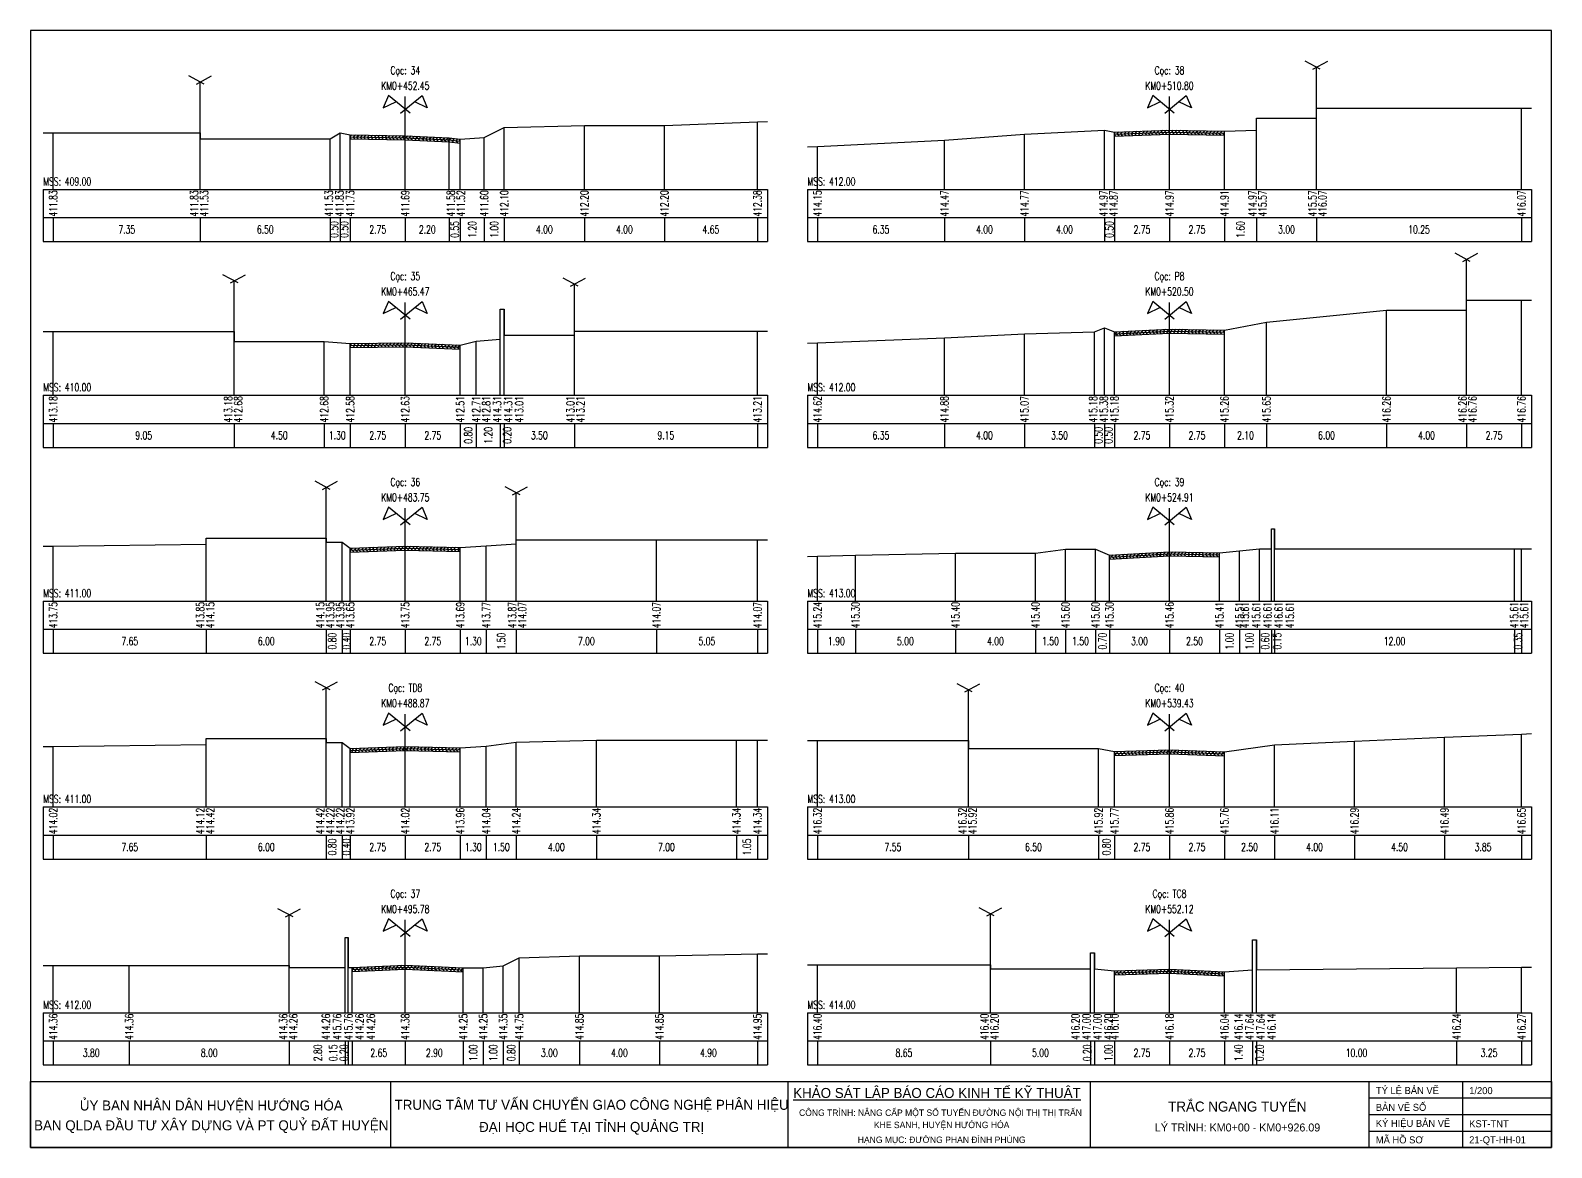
# Model space of a CAD drawing. Header units: centimetres. Extents: x 556321 to 560034, y 1839250 to 1840516.
# Drawn here: x 558578.7 to 558654.8, y 1839589.3 to 1839645.1 of the extents above; entities that cross this region are included whole.
import ezdxf
from ezdxf.enums import TextEntityAlignment as Align

# ---------------------------------------------------------------- set-up
doc = ezdxf.new("R2010")
doc.units = ezdxf.units.CM
doc.header["$MEASUREMENT"] = 0
doc.linetypes.add('KTTN$0$HIDDEN2', pattern=[0.1875, 0.125, -0.0625])
for name, color, linetype in [('AoDuongCu1', 1, 'Continuous'), ('AoDuongCu2', 2, 'Continuous'), ('DAU_CO', 3, 'Continuous'), ('entdauco', 3, 'Continuous'), ('ENTGOCTUYEN', 7, 'Continuous'), ('ENTPLINETUYEN', 1, 'Continuous'), ('enttntunhien', 3, 'Continuous'), ('KH_VAT', 8, 'Continuous'), ('KHUNGTEN', 1, 'Continuous'), ('KTTN$0$KHUNGTEN', 1, 'Continuous'), ('KTTN$0$NETKHUAT', 3, 'KTTN$0$HIDDEN2'), ('linedongtn', 8, 'Continuous'), ('MSSTracNgang', 5, 'Continuous'), ('plinetntn', 3, 'Continuous'), ('TuyenPDP_CDTN', 7, 'Continuous')]:
    doc.layers.add(name, color=color, linetype=linetype)
doc.styles.add('CHUSO', font='Vnsimple.shx', dxfattribs={"width": 0.7})
doc.styles.add('Khung ten', font='VHAVANB_3.TTF')
doc.styles.add('KTTN$0$Khung ten', font='VHAVANB_3.TTF')
doc.styles.add('TENCOC', font='vnsimple.shx', dxfattribs={"width": 0.7})
pattern_1 = [(45, (554573.0184, 1840687.18078), (-0.0883883476, 0.0883883476), [])]
pattern_2 = [(135, (554573.0184, 1840687.18078), (-0.0883883476, -0.0883883476), [])]

# ---------------------------------------------------------------- blocks, each defined once
blk = doc.blocks.new('A$C23B26463')
at = {"layer": 'KTTN$0$KHUNGTEN', "color": 7}
for p, q in [((-0.944, 2.953), (-0.944, 6.258)), ((18.913, 2.953), (18.913, 6.258)), ((34.032, 2.953), (34.032, 6.258)), ((47.968, 2.953), (47.968, 6.258)), ((52.635, 2.953), (52.635, 6.258))]:
    blk.add_line(p, q, dxfattribs=at)
at = {"layer": 'KTTN$0$KHUNGTEN', "color": 10}
blk.add_lwpolyline([(57.079, 2.953), (57.079, 58.791), (-18.961, 58.791), (-18.961, 2.953)], close=True, dxfattribs=at)
at = {"layer": 'KTTN$0$KHUNGTEN', "color": 4}
blk.add_lwpolyline([(-18.961, 6.258), (57.079, 6.258), (57.079, 2.953), (-18.961, 2.953), (-18.961, 6.258)], dxfattribs=at)
at = {"layer": 'KTTN$0$KHUNGTEN', "color": 7}
for points in [[(47.968, 5.432), (57.079, 5.432)], [(47.968, 4.606), (57.079, 4.606)], [(47.968, 3.78), (57.079, 3.78)]]:
    blk.add_lwpolyline(points, dxfattribs=at)
at = {"layer": 'ENTGOCTUYEN', "color": 3, "style": 'Khung ten'}
blk.add_text('kst-tnt', height=0.35, dxfattribs=at).set_placement((52.961, 4.145), align=Align.MIDDLE_LEFT)
at = {"layer": 'ENTPLINETUYEN', "color": 7, "style": 'Khung ten'}
for s, p in [('c«ng tr×nh: n©ng cÊp mét sè tuyÕn ®\xadêng néi thÞ thÞ trÊn ', (26.591, 4.697)), ('khe sanh, huyÖn h\xadíng hãa', (26.591, 4.085))]:
    blk.add_text(s, height=0.32, dxfattribs=at).set_placement(p, align=Align.MIDDLE_CENTER)
at = {"layer": 'ENTPLINETUYEN', "style": 'Khung ten'}
blk.add_text('h¹ng môc: ®\xadêng phan ®×nh phïng', height=0.32, dxfattribs=at).set_placement((26.591, 3.344), align=Align.MIDDLE_CENTER)
at = {"layer": 'KHUNGTEN', "color": 7, "style": 'Khung ten'}
for s, height, p in [('tr¾c ngang tuyÕn', 0.5, (41.368, 5.004)), ('Lý tr×nh: km0+00 - KM0+926.09', 0.4, (41.382, 3.958))]:
    blk.add_text(s, height=height, dxfattribs=at).set_placement(p, align=Align.MIDDLE_CENTER)
at = {"layer": 'KTTN$0$KHUNGTEN', "color": 7, "style": 'KTTN$0$Khung ten'}
for s, p in [('tû lÖ b¶n vÏ', (48.3, 5.808)), ('1/200', (52.961, 5.798)), ('b¶n vÏ sè', (48.294, 4.964)), ('Ký hiÖu b¶n vÏ', (48.294, 4.163)), ('m· hå s¬', (48.294, 3.337)), ('21-QT-hh-01', (52.961, 3.343))]:
    blk.add_text(s, height=0.35, dxfattribs=at).set_placement(p, align=Align.MIDDLE_LEFT)
blk.add_text('%%UKH¶O S¸T LËP B¸O C¸O KINH TÕ Kü THUËT', height=0.5, dxfattribs=at).set_placement((26.357, 5.682), align=Align.MIDDLE_CENTER)
at = {"layer": 'KTTN$0$NETKHUAT', "color": 7, "style": 'KTTN$0$Khung ten'}
for s, p in [('ñY BAN NH¢n D¢N huyÖn h\xadíng hãa', (-9.92, 5.057)), ('trung t©m t\xad vÊn chuyÓn giao c«ng nghÖ ph©n hiÖu', (9.095, 5.091)), ('ban qlda §ÇU T¦ X¢Y DùNG vµ pt quû ®Êt huyÖn', (-9.922, 4.065)), ('®¹i häc huÕ t¹i tØnh qu¶ng trÞ', (9.095, 3.985))]:
    blk.add_text(s, height=0.5, dxfattribs=at).set_placement(p, align=Align.MIDDLE_CENTER)
blk = doc.blocks.new('DauCo')
at = {"layer": 'DAU_CO', "linetype": 'Continuous'}
blk.add_line((0, 0), (0, 1.29), dxfattribs=at)
for points in [[(0.47, -0.38), (-1.68, 1.38), (-2.2, 0.17), (-0.95, 0.77)], [(-0.47, -0.38), (1.68, 1.38), (2.2, 0.17), (0.95, 0.77)]]:
    blk.add_lwpolyline(points, dxfattribs=at)
blk = doc.blocks.new('nha')
at = {"layer": 'KH_VAT', "color": 6}
for points in [[(0.188, 2.442), (-0.564, 2.844)], [(-0.188, 2.442), (0.564, 2.844)], [(0, 0), (0, 2.542)]]:
    blk.add_lwpolyline(points, dxfattribs=at)

msp = doc.modelspace()

# ---------------------------------------------------------------- hatches: boundary and pattern name
at = {"layer": 'AoDuongCu1'}
h = msp.add_hatch(dxfattribs=at)
h.set_pattern_fill('ANSI31', color=256, style=0)
h.set_pattern_definition(pattern_1)
h.paths.add_polyline_path([(558594.721, 1839639.898), (558597.471, 1839639.858), (558599.671, 1839639.745), (558600.221, 1839639.685), (558600.221, 1839639.585), (558599.671, 1839639.645), (558597.471, 1839639.758), (558594.721, 1839639.798)])
h = msp.add_hatch(dxfattribs=at)
h.set_pattern_fill('ANSI31', color=256, style=0)
h.set_pattern_definition(pattern_1)
h.paths.add_polyline_path([(558632.921, 1839640.037), (558635.671, 1839640.139), (558638.421, 1839640.079), (558638.421, 1839639.979), (558635.671, 1839640.039), (558632.921, 1839639.937)])
h = msp.add_hatch(dxfattribs=at)
h.set_pattern_fill('ANSI31', color=256, style=0)
h.set_pattern_definition(pattern_1)
h.paths.add_polyline_path([(558632.921, 1839630.056), (558635.671, 1839630.196), (558638.421, 1839630.136), (558638.421, 1839630.036), (558635.671, 1839630.096), (558632.921, 1839629.956)])
h = msp.add_hatch(dxfattribs=at)
h.set_pattern_fill('ANSI31', color=256, style=0)
h.set_pattern_definition(pattern_1)
h.paths.add_polyline_path([(558594.721, 1839629.466), (558597.471, 1839629.508), (558600.221, 1839629.395), (558600.221, 1839629.295), (558597.471, 1839629.408), (558594.721, 1839629.366)])
h = msp.add_hatch(dxfattribs=at)
h.set_pattern_fill('ANSI31', color=256, style=0)
h.set_pattern_definition(pattern_1)
h.paths.add_polyline_path([(558594.721, 1839619.239), (558597.471, 1839619.341), (558600.221, 1839619.279), (558600.221, 1839619.179), (558597.471, 1839619.241), (558594.721, 1839619.139)])
h = msp.add_hatch(dxfattribs=at)
h.set_pattern_fill('ANSI31', color=256, style=0)
h.set_pattern_definition(pattern_1)
h.paths.add_polyline_path([(558632.671, 1839618.893), (558635.671, 1839619.058), (558638.171, 1839619.007), (558638.171, 1839618.907), (558635.671, 1839618.958), (558632.671, 1839618.793)])
h = msp.add_hatch(dxfattribs=at)
h.set_pattern_fill('ANSI31', color=256, style=0)
h.set_pattern_definition(pattern_1)
h.paths.add_polyline_path([(558594.721, 1839609.224), (558594.721, 1839609.224), (558597.471, 1839609.326), (558600.221, 1839609.264), (558600.221, 1839609.164), (558597.471, 1839609.226), (558594.721, 1839609.124), (558594.721, 1839609.124)])
h = msp.add_hatch(dxfattribs=at)
h.set_pattern_fill('ANSI31', color=256, style=0)
h.set_pattern_definition(pattern_1)
h.paths.add_polyline_path([(558632.921, 1839609.072), (558635.671, 1839609.162), (558638.421, 1839609.069), (558638.421, 1839608.969), (558635.671, 1839609.062), (558632.921, 1839608.972)])
h = msp.add_hatch(dxfattribs=at)
h.set_pattern_fill('ANSI31', color=256, style=0)
h.set_pattern_definition(pattern_1)
h.paths.add_polyline_path([(558594.821, 1839598.276), (558597.471, 1839598.398), (558600.371, 1839598.264), (558600.371, 1839598.164), (558597.471, 1839598.298), (558594.821, 1839598.176)])
h = msp.add_hatch(dxfattribs=at)
h.set_pattern_fill('ANSI31', color=256, style=0)
h.set_pattern_definition(pattern_1)
h.paths.add_polyline_path([(558632.921, 1839598.121), (558635.671, 1839598.193), (558638.421, 1839598.059), (558638.421, 1839597.959), (558635.671, 1839598.093), (558632.921, 1839598.021)])
at = {"layer": 'AoDuongCu2'}
h = msp.add_hatch(dxfattribs=at)
h.set_pattern_fill('ANSI31', color=256, angle=90, style=0)
h.set_pattern_definition(pattern_2)
h.paths.add_polyline_path([(558594.721, 1839639.798), (558597.471, 1839639.758), (558599.671, 1839639.645), (558600.221, 1839639.585), (558600.221, 1839639.485), (558599.671, 1839639.545), (558597.471, 1839639.658), (558594.721, 1839639.698)])
h = msp.add_hatch(dxfattribs=at)
h.set_pattern_fill('ANSI31', color=256, angle=90, style=0)
h.set_pattern_definition(pattern_2)
h.paths.add_polyline_path([(558632.921, 1839639.937), (558635.671, 1839640.039), (558638.421, 1839639.979), (558638.421, 1839639.879), (558635.671, 1839639.939), (558632.921, 1839639.837)])
h = msp.add_hatch(dxfattribs=at)
h.set_pattern_fill('ANSI31', color=256, angle=90, style=0)
h.set_pattern_definition(pattern_2)
h.paths.add_polyline_path([(558632.921, 1839629.956), (558635.671, 1839630.096), (558638.421, 1839630.036), (558638.421, 1839629.936), (558635.671, 1839629.996), (558632.921, 1839629.856)])
h = msp.add_hatch(dxfattribs=at)
h.set_pattern_fill('ANSI31', color=256, angle=90, style=0)
h.set_pattern_definition(pattern_2)
h.paths.add_polyline_path([(558594.721, 1839629.366), (558597.471, 1839629.408), (558600.221, 1839629.295), (558600.221, 1839629.195), (558597.471, 1839629.308), (558594.721, 1839629.266)])
h = msp.add_hatch(dxfattribs=at)
h.set_pattern_fill('ANSI31', color=256, angle=90, style=0)
h.set_pattern_definition(pattern_2)
h.paths.add_polyline_path([(558594.721, 1839619.139), (558597.471, 1839619.241), (558600.221, 1839619.179), (558600.221, 1839619.079), (558597.471, 1839619.141), (558594.721, 1839619.039)])
h = msp.add_hatch(dxfattribs=at)
h.set_pattern_fill('ANSI31', color=256, angle=90, style=0)
h.set_pattern_definition(pattern_2)
h.paths.add_polyline_path([(558632.671, 1839618.793), (558635.671, 1839618.958), (558638.171, 1839618.907), (558638.171, 1839618.807), (558635.671, 1839618.858), (558632.671, 1839618.693)])
h = msp.add_hatch(dxfattribs=at)
h.set_pattern_fill('ANSI31', color=256, angle=90, style=0)
h.set_pattern_definition(pattern_2)
h.paths.add_polyline_path([(558594.721, 1839609.124), (558594.721, 1839609.124), (558597.471, 1839609.226), (558600.221, 1839609.164), (558600.221, 1839609.064), (558597.471, 1839609.126), (558594.721, 1839609.024), (558594.721, 1839609.024)])
h = msp.add_hatch(dxfattribs=at)
h.set_pattern_fill('ANSI31', color=256, angle=90, style=0)
h.set_pattern_definition(pattern_2)
h.paths.add_polyline_path([(558632.921, 1839608.972), (558635.671, 1839609.062), (558638.421, 1839608.969), (558638.421, 1839608.869), (558635.671, 1839608.962), (558632.921, 1839608.872)])
h = msp.add_hatch(dxfattribs=at)
h.set_pattern_fill('ANSI31', color=256, angle=90, style=0)
h.set_pattern_definition(pattern_2)
h.paths.add_polyline_path([(558594.821, 1839598.176), (558597.471, 1839598.298), (558600.371, 1839598.164), (558600.371, 1839598.064), (558597.471, 1839598.198), (558594.821, 1839598.076)])
h = msp.add_hatch(dxfattribs=at)
h.set_pattern_fill('ANSI31', color=256, angle=90, style=0)
h.set_pattern_definition(pattern_2)
h.paths.add_polyline_path([(558632.921, 1839598.021), (558635.671, 1839598.093), (558638.421, 1839597.959), (558638.421, 1839597.859), (558635.671, 1839597.993), (558632.921, 1839597.921)])

# ---------------------------------------------------------------- linework, layer by layer
at = {"layer": 'AoDuongCu1'}
for points in [[(558594.721, 1839639.798), (558597.471, 1839639.758), (558599.671, 1839639.645), (558600.221, 1839639.585)], [(558632.921, 1839639.937), (558635.671, 1839640.039), (558638.421, 1839639.979)], [(558632.921, 1839629.956), (558635.671, 1839630.096), (558638.421, 1839630.036)], [(558594.721, 1839629.366), (558597.471, 1839629.408), (558600.221, 1839629.295)], [(558594.721, 1839619.139), (558597.471, 1839619.241), (558600.221, 1839619.179)], [(558632.671, 1839618.793), (558635.671, 1839618.958), (558638.171, 1839618.907)], [(558594.721, 1839609.124), (558594.721, 1839609.124), (558597.471, 1839609.226), (558600.221, 1839609.164)], [(558632.921, 1839608.972), (558635.671, 1839609.062), (558638.421, 1839608.969)], [(558594.821, 1839598.176), (558597.471, 1839598.298), (558600.371, 1839598.164)], [(558632.921, 1839598.021), (558635.671, 1839598.093), (558638.421, 1839597.959)]]:
    msp.add_lwpolyline(points, dxfattribs=at)
at = {"layer": 'AoDuongCu2'}
for points in [[(558594.721, 1839639.898), (558594.721, 1839639.698), (558597.471, 1839639.658), (558599.671, 1839639.545), (558600.221, 1839639.485), (558600.221, 1839639.685)], [(558632.921, 1839640.037), (558632.921, 1839639.837), (558635.671, 1839639.939), (558638.421, 1839639.879), (558638.421, 1839640.079)], [(558632.921, 1839630.056), (558632.921, 1839629.856), (558635.671, 1839629.996), (558638.421, 1839629.936), (558638.421, 1839630.136)], [(558594.721, 1839629.466), (558594.721, 1839629.266), (558597.471, 1839629.308), (558600.221, 1839629.195), (558600.221, 1839629.395)], [(558594.721, 1839619.239), (558594.721, 1839619.039), (558597.471, 1839619.141), (558600.221, 1839619.079), (558600.221, 1839619.279)], [(558632.671, 1839618.893), (558632.671, 1839618.693), (558635.671, 1839618.858), (558638.171, 1839618.807), (558638.171, 1839619.007)], [(558594.721, 1839609.224), (558594.721, 1839609.024), (558594.721, 1839609.024), (558597.471, 1839609.126), (558600.221, 1839609.064), (558600.221, 1839609.264)], [(558632.921, 1839609.072), (558632.921, 1839608.872), (558635.671, 1839608.962), (558638.421, 1839608.869), (558638.421, 1839609.069)], [(558594.821, 1839598.276), (558594.821, 1839598.076), (558597.471, 1839598.198), (558600.371, 1839598.064), (558600.371, 1839598.264)], [(558632.921, 1839598.121), (558632.921, 1839597.921), (558635.671, 1839597.993), (558638.421, 1839597.859), (558638.421, 1839598.059)]]:
    msp.add_lwpolyline(points, dxfattribs=at)
at = {"layer": 'entdauco'}
for p, q in [((558597.471, 1839639.858), (558597.471, 1839641.169)), ((558635.671, 1839640.139), (558635.671, 1839641.169)), ((558597.471, 1839629.508), (558597.471, 1839630.881)), ((558635.671, 1839630.196), (558635.671, 1839630.881)), ((558597.471, 1839619.341), (558597.471, 1839620.593)), ((558635.671, 1839619.058), (558635.671, 1839620.593)), ((558597.471, 1839609.326), (558597.471, 1839610.305)), ((558635.671, 1839609.162), (558635.671, 1839610.305)), ((558597.471, 1839598.398), (558597.471, 1839600.017)), ((558635.671, 1839598.193), (558635.671, 1839600.017))]:
    msp.add_line(p, q, dxfattribs=at)
at = {"layer": 'enttntunhien'}
for p, q in [((558579.371, 1839637.169), (558615.571, 1839637.169)), ((558579.371, 1839637.169), (558579.371, 1839634.569)), ((558615.571, 1839637.169), (558615.571, 1839634.569)), ((558617.571, 1839637.169), (558653.771, 1839637.169)), ((558617.571, 1839637.169), (558617.571, 1839634.569)), ((558653.771, 1839637.169), (558653.771, 1839634.569)), ((558579.371, 1839635.769), (558615.571, 1839635.769)), ((558617.571, 1839635.769), (558653.771, 1839635.769)), ((558579.371, 1839634.569), (558615.571, 1839634.569)), ((558617.571, 1839634.569), (558653.771, 1839634.569)), ((558579.371, 1839626.881), (558615.571, 1839626.881)), ((558579.371, 1839626.881), (558579.371, 1839624.281)), ((558615.571, 1839626.881), (558615.571, 1839624.281)), ((558617.571, 1839626.881), (558653.771, 1839626.881)), ((558617.571, 1839626.881), (558617.571, 1839624.281)), ((558653.771, 1839626.881), (558653.771, 1839624.281)), ((558579.371, 1839625.481), (558615.571, 1839625.481)), ((558617.571, 1839625.481), (558653.771, 1839625.481)), ((558579.371, 1839624.281), (558615.571, 1839624.281)), ((558617.571, 1839624.281), (558653.771, 1839624.281)), ((558579.371, 1839616.593), (558615.571, 1839616.593)), ((558579.371, 1839616.593), (558579.371, 1839613.993)), ((558615.571, 1839616.593), (558615.571, 1839613.993)), ((558617.571, 1839616.593), (558653.771, 1839616.593)), ((558617.571, 1839616.593), (558617.571, 1839613.993)), ((558653.771, 1839616.593), (558653.771, 1839613.993)), ((558579.371, 1839615.193), (558615.571, 1839615.193)), ((558617.571, 1839615.193), (558653.771, 1839615.193)), ((558579.371, 1839613.993), (558615.571, 1839613.993)), ((558617.571, 1839613.993), (558653.771, 1839613.993)), ((558579.371, 1839606.305), (558615.571, 1839606.305)), ((558579.371, 1839606.305), (558579.371, 1839603.705)), ((558615.571, 1839606.305), (558615.571, 1839603.705)), ((558617.571, 1839606.305), (558653.771, 1839606.305)), ((558617.571, 1839606.305), (558617.571, 1839603.705)), ((558653.771, 1839606.305), (558653.771, 1839603.705)), ((558579.371, 1839604.905), (558615.571, 1839604.905)), ((558617.571, 1839604.905), (558653.771, 1839604.905)), ((558579.371, 1839603.705), (558615.571, 1839603.705)), ((558617.571, 1839603.705), (558653.771, 1839603.705)), ((558579.371, 1839596.017), (558615.571, 1839596.017)), ((558579.371, 1839596.017), (558579.371, 1839593.417)), ((558615.571, 1839596.017), (558615.571, 1839593.417)), ((558617.571, 1839596.017), (558653.771, 1839596.017)), ((558617.571, 1839596.017), (558617.571, 1839593.417)), ((558653.771, 1839596.017), (558653.771, 1839593.417)), ((558579.371, 1839594.617), (558615.571, 1839594.617)), ((558617.571, 1839594.617), (558653.771, 1839594.617)), ((558579.371, 1839593.417), (558615.571, 1839593.417)), ((558617.571, 1839593.417), (558653.771, 1839593.417))]:
    msp.add_line(p, q, dxfattribs=at)
at = {"layer": 'enttntunhien', "color": 3}
for p, q in [((558579.871, 1839635.769), (558579.871, 1839634.569)), ((558587.221, 1839635.769), (558587.221, 1839634.569)), ((558593.721, 1839635.769), (558593.721, 1839634.569)), ((558594.221, 1839635.769), (558594.221, 1839634.569)), ((558594.721, 1839635.769), (558594.721, 1839634.569)), ((558597.471, 1839635.769), (558597.471, 1839634.569)), ((558599.671, 1839635.769), (558599.671, 1839634.569)), ((558600.221, 1839635.769), (558600.221, 1839634.569)), ((558601.421, 1839635.769), (558601.421, 1839634.569)), ((558602.421, 1839635.769), (558602.421, 1839634.569)), ((558606.421, 1839635.769), (558606.421, 1839634.569)), ((558610.421, 1839635.769), (558610.421, 1839634.569)), ((558615.071, 1839635.769), (558615.071, 1839634.569)), ((558618.071, 1839635.769), (558618.071, 1839634.569)), ((558624.421, 1839635.769), (558624.421, 1839634.569)), ((558628.421, 1839635.769), (558628.421, 1839634.569)), ((558632.421, 1839635.769), (558632.421, 1839634.569)), ((558632.921, 1839635.769), (558632.921, 1839634.569)), ((558635.671, 1839635.769), (558635.671, 1839634.569)), ((558638.421, 1839635.769), (558638.421, 1839634.569)), ((558640.021, 1839635.769), (558640.021, 1839634.569)), ((558643.021, 1839635.769), (558643.021, 1839634.569)), ((558653.271, 1839635.769), (558653.271, 1839634.569)), ((558579.871, 1839625.481), (558579.871, 1839624.281)), ((558588.921, 1839625.481), (558588.921, 1839624.281)), ((558593.421, 1839625.481), (558593.421, 1839624.281)), ((558594.721, 1839625.481), (558594.721, 1839624.281)), ((558597.471, 1839625.481), (558597.471, 1839624.281)), ((558600.221, 1839625.481), (558600.221, 1839624.281)), ((558601.021, 1839625.481), (558601.021, 1839624.281)), ((558602.221, 1839625.481), (558602.221, 1839624.281)), ((558602.421, 1839625.481), (558602.421, 1839624.281)), ((558605.921, 1839625.481), (558605.921, 1839624.281)), ((558615.071, 1839625.481), (558615.071, 1839624.281)), ((558618.071, 1839625.481), (558618.071, 1839624.281)), ((558624.421, 1839625.481), (558624.421, 1839624.281)), ((558628.421, 1839625.481), (558628.421, 1839624.281)), ((558631.921, 1839625.481), (558631.921, 1839624.281)), ((558632.421, 1839625.481), (558632.421, 1839624.281)), ((558632.921, 1839625.481), (558632.921, 1839624.281)), ((558635.671, 1839625.481), (558635.671, 1839624.281)), ((558638.421, 1839625.481), (558638.421, 1839624.281)), ((558640.521, 1839625.481), (558640.521, 1839624.281)), ((558646.521, 1839625.481), (558646.521, 1839624.281)), ((558650.521, 1839625.481), (558650.521, 1839624.281)), ((558653.271, 1839625.481), (558653.271, 1839624.281)), ((558579.871, 1839615.193), (558579.871, 1839613.993)), ((558587.521, 1839615.193), (558587.521, 1839613.993)), ((558593.521, 1839615.193), (558593.521, 1839613.993)), ((558594.321, 1839615.193), (558594.321, 1839613.993)), ((558594.721, 1839615.193), (558594.721, 1839613.993)), ((558597.471, 1839615.193), (558597.471, 1839613.993)), ((558600.221, 1839615.193), (558600.221, 1839613.993)), ((558601.521, 1839615.193), (558601.521, 1839613.993)), ((558603.021, 1839615.193), (558603.021, 1839613.993)), ((558610.021, 1839615.193), (558610.021, 1839613.993)), ((558615.071, 1839615.193), (558615.071, 1839613.993)), ((558618.071, 1839615.193), (558618.071, 1839613.993)), ((558619.971, 1839615.193), (558619.971, 1839613.993)), ((558624.971, 1839615.193), (558624.971, 1839613.993)), ((558628.971, 1839615.193), (558628.971, 1839613.993)), ((558630.471, 1839615.193), (558630.471, 1839613.993)), ((558631.971, 1839615.193), (558631.971, 1839613.993)), ((558632.671, 1839615.193), (558632.671, 1839613.993)), ((558635.671, 1839615.193), (558635.671, 1839613.993)), ((558638.171, 1839615.193), (558638.171, 1839613.993)), ((558639.171, 1839615.193), (558639.171, 1839613.993)), ((558640.171, 1839615.193), (558640.171, 1839613.993)), ((558640.771, 1839615.193), (558640.771, 1839613.993)), ((558640.921, 1839615.193), (558640.921, 1839613.993)), ((558652.921, 1839615.193), (558652.921, 1839613.993)), ((558653.271, 1839615.193), (558653.271, 1839613.993)), ((558579.871, 1839604.905), (558579.871, 1839603.705)), ((558587.521, 1839604.905), (558587.521, 1839603.705)), ((558593.521, 1839604.905), (558593.521, 1839603.705)), ((558594.321, 1839604.905), (558594.321, 1839603.705)), ((558594.721, 1839604.905), (558594.721, 1839603.705)), ((558597.471, 1839604.905), (558597.471, 1839603.705)), ((558600.221, 1839604.905), (558600.221, 1839603.705)), ((558601.521, 1839604.905), (558601.521, 1839603.705)), ((558603.021, 1839604.905), (558603.021, 1839603.705)), ((558607.021, 1839604.905), (558607.021, 1839603.705)), ((558614.021, 1839604.905), (558614.021, 1839603.705)), ((558615.071, 1839604.905), (558615.071, 1839603.705)), ((558618.071, 1839604.905), (558618.071, 1839603.705)), ((558625.621, 1839604.905), (558625.621, 1839603.705)), ((558632.121, 1839604.905), (558632.121, 1839603.705)), ((558632.921, 1839604.905), (558632.921, 1839603.705)), ((558635.671, 1839604.905), (558635.671, 1839603.705)), ((558638.421, 1839604.905), (558638.421, 1839603.705)), ((558640.921, 1839604.905), (558640.921, 1839603.705)), ((558644.921, 1839604.905), (558644.921, 1839603.705)), ((558649.421, 1839604.905), (558649.421, 1839603.705)), ((558653.271, 1839604.905), (558653.271, 1839603.705)), ((558579.871, 1839594.617), (558579.871, 1839593.417)), ((558583.671, 1839594.617), (558583.671, 1839593.417)), ((558591.671, 1839594.617), (558591.671, 1839593.417)), ((558594.471, 1839594.617), (558594.471, 1839593.417)), ((558594.621, 1839594.617), (558594.621, 1839593.417)), ((558594.821, 1839594.617), (558594.821, 1839593.417)), ((558597.471, 1839594.617), (558597.471, 1839593.417)), ((558600.371, 1839594.617), (558600.371, 1839593.417)), ((558601.371, 1839594.617), (558601.371, 1839593.417)), ((558602.371, 1839594.617), (558602.371, 1839593.417)), ((558603.171, 1839594.617), (558603.171, 1839593.417)), ((558606.171, 1839594.617), (558606.171, 1839593.417)), ((558610.171, 1839594.617), (558610.171, 1839593.417)), ((558615.071, 1839594.617), (558615.071, 1839593.417)), ((558618.071, 1839594.617), (558618.071, 1839593.417)), ((558626.721, 1839594.617), (558626.721, 1839593.417)), ((558631.721, 1839594.617), (558631.721, 1839593.417)), ((558631.921, 1839594.617), (558631.921, 1839593.417)), ((558632.921, 1839594.617), (558632.921, 1839593.417)), ((558635.671, 1839594.617), (558635.671, 1839593.417)), ((558638.421, 1839594.617), (558638.421, 1839593.417)), ((558639.821, 1839594.617), (558639.821, 1839593.417)), ((558640.021, 1839594.617), (558640.021, 1839593.417)), ((558650.021, 1839594.617), (558650.021, 1839593.417)), ((558653.271, 1839594.617), (558653.271, 1839593.417))]:
    msp.add_line(p, q, dxfattribs=at)
at = {"layer": 'linedongtn'}
for p, q in [((558643.021, 1839637.169), (558643.021, 1839641.239)), ((558653.271, 1839637.169), (558653.271, 1839641.239)), ((558606.421, 1839637.169), (558606.421, 1839640.365)), ((558610.421, 1839637.169), (558610.421, 1839640.365)), ((558615.071, 1839637.169), (558615.071, 1839640.551)), ((558640.021, 1839637.169), (558640.021, 1839640.739)), ((558643.021, 1839637.169), (558643.021, 1839640.739)), ((558579.871, 1839637.169), (558579.871, 1839639.998)), ((558587.221, 1839637.169), (558587.221, 1839639.998)), ((558587.221, 1839637.169), (558587.221, 1839639.698)), ((558593.721, 1839637.169), (558593.721, 1839639.698)), ((558594.221, 1839637.169), (558594.221, 1839639.998)), ((558594.721, 1839637.169), (558594.721, 1839639.898)), ((558597.471, 1839637.169), (558597.471, 1839639.858)), ((558599.671, 1839637.169), (558599.671, 1839639.745)), ((558600.221, 1839637.169), (558600.221, 1839639.685)), ((558601.421, 1839637.169), (558601.421, 1839639.765)), ((558602.421, 1839637.169), (558602.421, 1839640.265)), ((558624.421, 1839637.169), (558624.421, 1839639.637)), ((558628.421, 1839637.169), (558628.421, 1839639.937)), ((558632.421, 1839637.169), (558632.421, 1839640.137)), ((558632.921, 1839637.169), (558632.921, 1839640.037)), ((558635.671, 1839637.169), (558635.671, 1839640.139)), ((558638.421, 1839637.169), (558638.421, 1839640.079)), ((558640.021, 1839637.169), (558640.021, 1839640.139)), ((558618.071, 1839637.169), (558618.071, 1839639.32)), ((558602.221, 1839626.881), (558602.221, 1839631.195)), ((558602.421, 1839626.881), (558602.421, 1839631.195)), ((558650.521, 1839626.881), (558650.521, 1839631.636)), ((558653.271, 1839626.881), (558653.271, 1839631.636)), ((558640.521, 1839626.881), (558640.521, 1839630.536)), ((558646.521, 1839626.881), (558646.521, 1839631.136)), ((558650.521, 1839626.881), (558650.521, 1839631.136)), ((558579.871, 1839626.881), (558579.871, 1839630.066)), ((558588.921, 1839626.881), (558588.921, 1839630.066)), ((558602.221, 1839626.881), (558602.221, 1839629.695)), ((558602.421, 1839626.881), (558602.421, 1839629.895)), ((558605.921, 1839626.881), (558605.921, 1839630.095)), ((558605.921, 1839626.881), (558605.921, 1839629.895)), ((558615.071, 1839626.881), (558615.071, 1839630.095)), ((558624.421, 1839626.881), (558624.421, 1839629.756)), ((558628.421, 1839626.881), (558628.421, 1839629.956)), ((558631.921, 1839626.881), (558631.921, 1839630.056)), ((558632.421, 1839626.881), (558632.421, 1839630.256)), ((558632.921, 1839626.881), (558632.921, 1839630.056)), ((558635.671, 1839626.881), (558635.671, 1839630.196)), ((558638.421, 1839626.881), (558638.421, 1839630.136)), ((558588.921, 1839626.881), (558588.921, 1839629.566)), ((558593.421, 1839626.881), (558593.421, 1839629.566)), ((558594.721, 1839626.881), (558594.721, 1839629.466)), ((558597.471, 1839626.881), (558597.471, 1839629.508)), ((558600.221, 1839626.881), (558600.221, 1839629.395)), ((558601.021, 1839626.881), (558601.021, 1839629.595)), ((558618.071, 1839626.881), (558618.071, 1839629.502)), ((558640.771, 1839616.593), (558640.771, 1839620.207)), ((558640.921, 1839616.593), (558640.921, 1839620.207)), ((558579.871, 1839616.593), (558579.871, 1839619.343)), ((558587.521, 1839616.593), (558587.521, 1839619.739)), ((558587.521, 1839616.593), (558587.521, 1839619.439)), ((558593.521, 1839616.593), (558593.521, 1839619.739)), ((558593.521, 1839616.593), (558593.521, 1839619.539)), ((558594.321, 1839616.593), (558594.321, 1839619.539)), ((558594.721, 1839616.593), (558594.721, 1839619.239)), ((558597.471, 1839616.593), (558597.471, 1839619.341)), ((558600.221, 1839616.593), (558600.221, 1839619.279)), ((558601.521, 1839616.593), (558601.521, 1839619.359)), ((558603.021, 1839616.593), (558603.021, 1839619.659)), ((558603.021, 1839616.593), (558603.021, 1839619.459)), ((558610.021, 1839616.593), (558610.021, 1839619.659)), ((558615.071, 1839616.593), (558615.071, 1839619.659)), ((558624.971, 1839616.593), (558624.971, 1839618.993)), ((558628.971, 1839616.593), (558628.971, 1839618.993)), ((558630.471, 1839616.593), (558630.471, 1839619.193)), ((558631.971, 1839616.593), (558631.971, 1839619.193)), ((558635.671, 1839616.593), (558635.671, 1839619.058)), ((558638.171, 1839616.593), (558638.171, 1839619.007)), ((558639.171, 1839616.593), (558639.171, 1839619.107)), ((558640.171, 1839616.593), (558640.171, 1839619.207)), ((558640.771, 1839616.593), (558640.771, 1839619.207)), ((558640.921, 1839616.593), (558640.921, 1839619.207)), ((558652.921, 1839616.593), (558652.921, 1839619.207)), ((558653.271, 1839616.593), (558653.271, 1839619.207)), ((558618.071, 1839616.593), (558618.071, 1839618.836)), ((558619.971, 1839616.593), (558619.971, 1839618.893)), ((558632.671, 1839616.593), (558632.671, 1839618.893)), ((558653.271, 1839606.305), (558653.271, 1839609.953)), ((558579.871, 1839606.305), (558579.871, 1839609.328)), ((558587.521, 1839606.305), (558587.521, 1839609.724)), ((558587.521, 1839606.305), (558587.521, 1839609.424)), ((558593.521, 1839606.305), (558593.521, 1839609.724)), ((558593.521, 1839606.305), (558593.521, 1839609.524)), ((558594.321, 1839606.305), (558594.321, 1839609.524)), ((558594.721, 1839606.305), (558594.721, 1839609.224)), ((558597.471, 1839606.305), (558597.471, 1839609.326)), ((558600.221, 1839606.305), (558600.221, 1839609.264)), ((558601.521, 1839606.305), (558601.521, 1839609.344)), ((558603.021, 1839606.305), (558603.021, 1839609.544)), ((558607.021, 1839606.305), (558607.021, 1839609.644)), ((558614.021, 1839606.305), (558614.021, 1839609.644)), ((558615.071, 1839606.305), (558615.071, 1839609.644)), ((558618.071, 1839606.305), (558618.071, 1839609.622)), ((558625.621, 1839606.305), (558625.621, 1839609.622)), ((558625.621, 1839606.305), (558625.621, 1839609.222)), ((558632.121, 1839606.305), (558632.121, 1839609.222)), ((558635.671, 1839606.305), (558635.671, 1839609.162)), ((558640.921, 1839606.305), (558640.921, 1839609.419)), ((558644.921, 1839606.305), (558644.921, 1839609.599)), ((558649.421, 1839606.305), (558649.421, 1839609.799)), ((558632.921, 1839606.305), (558632.921, 1839609.072)), ((558638.421, 1839606.305), (558638.421, 1839609.069)), ((558594.471, 1839596.017), (558594.471, 1839599.776)), ((558594.621, 1839596.017), (558594.621, 1839599.776)), ((558639.821, 1839596.017), (558639.821, 1839599.659)), ((558640.021, 1839596.017), (558640.021, 1839599.659)), ((558603.171, 1839596.017), (558603.171, 1839598.764)), ((558606.171, 1839596.017), (558606.171, 1839598.864)), ((558610.171, 1839596.017), (558610.171, 1839598.864)), ((558615.071, 1839596.017), (558615.071, 1839598.962)), ((558631.721, 1839596.017), (558631.721, 1839599.021)), ((558631.921, 1839596.017), (558631.921, 1839599.021)), ((558579.871, 1839596.017), (558579.871, 1839598.376)), ((558583.671, 1839596.017), (558583.671, 1839598.376)), ((558591.671, 1839596.017), (558591.671, 1839598.376)), ((558591.671, 1839596.017), (558591.671, 1839598.276)), ((558594.471, 1839596.017), (558594.471, 1839598.276)), ((558594.621, 1839596.017), (558594.621, 1839598.276)), ((558594.821, 1839596.017), (558594.821, 1839598.276)), ((558597.471, 1839596.017), (558597.471, 1839598.398)), ((558600.371, 1839596.017), (558600.371, 1839598.264)), ((558601.371, 1839596.017), (558601.371, 1839598.264)), ((558602.371, 1839596.017), (558602.371, 1839598.364)), ((558618.071, 1839596.017), (558618.071, 1839598.421)), ((558626.721, 1839596.017), (558626.721, 1839598.421)), ((558626.721, 1839596.017), (558626.721, 1839598.221)), ((558631.721, 1839596.017), (558631.721, 1839598.221)), ((558631.921, 1839596.017), (558631.921, 1839598.221)), ((558632.921, 1839596.017), (558632.921, 1839598.121)), ((558635.671, 1839596.017), (558635.671, 1839598.193)), ((558638.421, 1839596.017), (558638.421, 1839598.059)), ((558639.821, 1839596.017), (558639.821, 1839598.159)), ((558640.021, 1839596.017), (558640.021, 1839598.159)), ((558650.021, 1839596.017), (558650.021, 1839598.259)), ((558653.271, 1839596.017), (558653.271, 1839598.291))]:
    msp.add_line(p, q, dxfattribs=at)
at = {"layer": 'plinetntn'}
for points in [[(558617.572, 1839639.295), (558618.071, 1839639.32), (558624.421, 1839639.637), (558628.421, 1839639.937), (558632.421, 1839640.137), (558632.921, 1839640.037), (558635.671, 1839640.139), (558638.421, 1839640.079), (558640.021, 1839640.139), (558640.021, 1839640.739), (558643.021, 1839640.739), (558643.021, 1839641.239), (558653.271, 1839641.239), (558653.771, 1839641.239)], [(558579.371, 1839639.998), (558579.871, 1839639.998), (558587.221, 1839639.998), (558587.221, 1839639.698), (558593.721, 1839639.698), (558594.221, 1839639.998), (558594.721, 1839639.898), (558597.471, 1839639.858), (558599.671, 1839639.745), (558600.221, 1839639.685), (558601.421, 1839639.765), (558602.421, 1839640.265), (558606.421, 1839640.365), (558610.421, 1839640.365), (558615.071, 1839640.551), (558615.571, 1839640.571)], [(558579.371, 1839630.066), (558579.871, 1839630.066), (558588.921, 1839630.066), (558588.921, 1839629.566), (558593.421, 1839629.566), (558594.721, 1839629.466), (558597.471, 1839629.508), (558600.221, 1839629.395), (558601.021, 1839629.595), (558602.221, 1839629.695), (558602.221, 1839631.195), (558602.421, 1839631.195), (558602.421, 1839629.895), (558605.921, 1839629.895), (558605.921, 1839630.095), (558615.071, 1839630.095), (558615.571, 1839630.095)], [(558617.572, 1839629.482), (558618.071, 1839629.502), (558624.421, 1839629.756), (558628.421, 1839629.956), (558631.921, 1839630.056), (558632.421, 1839630.256), (558632.921, 1839630.056), (558635.671, 1839630.196), (558638.421, 1839630.136), (558640.521, 1839630.536), (558646.521, 1839631.136), (558650.521, 1839631.136), (558650.521, 1839631.636), (558653.271, 1839631.636), (558653.771, 1839631.636)], [(558617.572, 1839618.821), (558618.071, 1839618.836), (558619.971, 1839618.893), (558624.971, 1839618.993), (558628.971, 1839618.993), (558630.471, 1839619.193), (558631.971, 1839619.193), (558632.671, 1839618.893), (558635.671, 1839619.058), (558638.171, 1839619.007), (558639.171, 1839619.107), (558640.171, 1839619.207), (558640.771, 1839619.207), (558640.771, 1839620.207), (558640.921, 1839620.207), (558640.921, 1839619.207), (558652.921, 1839619.207), (558653.271, 1839619.207), (558653.771, 1839619.207)], [(558579.371, 1839619.337), (558579.871, 1839619.343), (558587.521, 1839619.439), (558587.521, 1839619.739), (558593.521, 1839619.739), (558593.521, 1839619.539), (558594.321, 1839619.539), (558594.721, 1839619.239), (558597.471, 1839619.341), (558600.221, 1839619.279), (558601.521, 1839619.359), (558603.021, 1839619.459), (558603.021, 1839619.659), (558610.021, 1839619.659), (558615.071, 1839619.659), (558615.571, 1839619.659)], [(558617.571, 1839609.622), (558618.071, 1839609.622), (558625.621, 1839609.622), (558625.621, 1839609.222), (558632.121, 1839609.222), (558632.921, 1839609.072), (558635.671, 1839609.162), (558638.421, 1839609.069), (558640.921, 1839609.419), (558644.921, 1839609.599), (558649.421, 1839609.799), (558653.271, 1839609.953), (558653.771, 1839609.972)], [(558579.371, 1839609.322), (558579.871, 1839609.328), (558587.521, 1839609.424), (558587.521, 1839609.724), (558593.521, 1839609.724), (558593.521, 1839609.524), (558594.321, 1839609.524), (558594.721, 1839609.224), (558597.471, 1839609.326), (558600.221, 1839609.264), (558601.521, 1839609.344), (558603.021, 1839609.544), (558607.021, 1839609.644), (558614.021, 1839609.644), (558615.071, 1839609.644), (558615.571, 1839609.644)], [(558579.371, 1839598.376), (558579.871, 1839598.376), (558583.671, 1839598.376), (558591.671, 1839598.376), (558591.671, 1839598.276), (558594.471, 1839598.276), (558594.471, 1839599.776), (558594.621, 1839599.776), (558594.621, 1839598.276), (558594.821, 1839598.276), (558597.471, 1839598.398), (558600.371, 1839598.264), (558601.371, 1839598.264), (558602.371, 1839598.364), (558603.171, 1839598.764), (558606.171, 1839598.864), (558610.171, 1839598.864), (558615.071, 1839598.962), (558615.571, 1839598.972)], [(558617.571, 1839598.421), (558618.071, 1839598.421), (558626.721, 1839598.421), (558626.721, 1839598.221), (558631.721, 1839598.221), (558631.721, 1839599.021), (558631.921, 1839599.021), (558631.921, 1839598.221), (558632.921, 1839598.121), (558635.671, 1839598.193), (558638.421, 1839598.059), (558639.821, 1839598.159), (558639.821, 1839599.659), (558640.021, 1839599.659), (558640.021, 1839598.159), (558650.021, 1839598.259), (558653.271, 1839598.291), (558653.771, 1839598.296)]]:
    msp.add_lwpolyline(points, dxfattribs=at)

# ---------------------------------------------------------------- block references
at = {"layer": 'entdauco', "lineweight": -2}
msp.add_blockref('A$C23B26463', (558597.692, 1839586.329), dxfattribs=at)
at = {"layer": 'entdauco', "xscale": 0.5, "yscale": 0.5}
for p in [(558597.471, 1839641.169), (558635.671, 1839641.169), (558597.471, 1839630.881), (558635.671, 1839630.881), (558597.471, 1839620.593), (558635.671, 1839620.593), (558597.471, 1839610.305), (558635.671, 1839610.305), (558597.471, 1839600.017), (558635.671, 1839600.017)]:
    msp.add_blockref('DauCo', p, dxfattribs=at)
at = {"layer": 'TuyenPDP_CDTN'}
for p in [(558643.021, 1839640.739), (558587.221, 1839639.998), (558650.521, 1839631.136), (558588.921, 1839630.066), (558605.921, 1839629.895), (558593.521, 1839619.739), (558603.021, 1839619.459), (558593.521, 1839609.724), (558625.621, 1839609.622), (558591.671, 1839598.376), (558626.721, 1839598.421)]:
    msp.add_blockref('nha', p, dxfattribs=at)

# ---------------------------------------------------------------- texts
at = {"layer": 'entdauco', "style": 'TENCOC', "width": 0.7}
for s, p in [('Cäc: 34', (558597.471, 1839643.077)), ('Cäc: 38', (558635.671, 1839643.077)), ('KM0+452.45', (558597.471, 1839642.357)), ('KM0+510.80', (558635.671, 1839642.357)), ('Cäc: 35', (558597.471, 1839632.789)), ('Cäc: P8', (558635.671, 1839632.789)), ('KM0+465.47', (558597.471, 1839632.069)), ('KM0+520.50', (558635.671, 1839632.069)), ('Cäc: 36', (558597.471, 1839622.501)), ('Cäc: 39', (558635.671, 1839622.501)), ('KM0+483.75', (558597.471, 1839621.781)), ('KM0+524.91', (558635.671, 1839621.781)), ('Cäc: TD8', (558597.471, 1839612.213)), ('Cäc: 40', (558635.671, 1839612.213)), ('KM0+488.87', (558597.471, 1839611.493)), ('KM0+539.43', (558635.671, 1839611.493)), ('Cäc: 37', (558597.471, 1839601.925)), ('Cäc: TC8', (558635.671, 1839601.925)), ('KM0+495.78', (558597.471, 1839601.205)), ('KM0+552.12', (558635.671, 1839601.205))]:
    msp.add_text(s, height=0.4, dxfattribs=at).set_placement(p, align=Align.MIDDLE)
at = {"layer": 'enttntunhien', "color": 3, "style": 'CHUSO', "width": 0.7}
for s, p in [('411.83', (558579.871, 1839636.469)), ('411.83', (558586.921, 1839636.469)), ('411.53', (558587.421, 1839636.469)), ('411.53', (558593.655, 1839636.469)), ('411.83', (558594.188, 1839636.469)), ('411.73', (558594.721, 1839636.469)), ('411.69', (558597.471, 1839636.469)), ('411.58', (558599.746, 1839636.469)), ('411.52', (558600.246, 1839636.469)), ('411.60', (558601.421, 1839636.469)), ('412.10', (558602.421, 1839636.469)), ('412.20', (558606.421, 1839636.469)), ('412.20', (558610.421, 1839636.469)), ('412.38', (558615.071, 1839636.469)), ('414.15', (558618.071, 1839636.469)), ('414.47', (558624.421, 1839636.469)), ('414.77', (558628.421, 1839636.469)), ('414.97', (558632.371, 1839636.469)), ('414.87', (558632.871, 1839636.469)), ('414.97', (558635.671, 1839636.469)), ('414.91', (558638.421, 1839636.469)), ('414.97', (558639.821, 1839636.469)), ('415.57', (558640.321, 1839636.469)), ('415.57', (558642.821, 1839636.469)), ('416.07', (558643.321, 1839636.469)), ('416.07', (558653.271, 1839636.469)), ('0.50', (558593.921, 1839635.169)), ('0.50', (558594.421, 1839635.169)), ('0.55', (558599.946, 1839635.169)), ('1.20', (558600.821, 1839635.169)), ('1.00', (558601.921, 1839635.169)), ('0.50', (558632.671, 1839635.169)), ('1.60', (558639.221, 1839635.169)), ('413.18', (558579.871, 1839626.181)), ('413.18', (558588.621, 1839626.181)), ('412.68', (558589.121, 1839626.181)), ('412.68', (558593.421, 1839626.181)), ('412.58', (558594.721, 1839626.181)), ('412.63', (558597.471, 1839626.181)), ('412.51', (558600.221, 1839626.181)), ('412.71', (558601.021, 1839626.181)), ('412.81', (558601.521, 1839626.181)), ('414.31', (558602.071, 1839626.181)), ('414.31', (558602.621, 1839626.181)), ('413.01', (558603.171, 1839626.181)), ('413.01', (558605.721, 1839626.181)), ('413.21', (558606.221, 1839626.181)), ('413.21', (558615.071, 1839626.181)), ('414.62', (558618.071, 1839626.181)), ('414.88', (558624.421, 1839626.181)), ('415.07', (558628.421, 1839626.181)), ('415.18', (558631.855, 1839626.181)), ('415.38', (558632.388, 1839626.181)), ('415.18', (558632.921, 1839626.181)), ('415.32', (558635.671, 1839626.181)), ('415.26', (558638.421, 1839626.181)), ('415.65', (558640.521, 1839626.181)), ('416.26', (558646.521, 1839626.181)), ('416.26', (558650.321, 1839626.181)), ('416.76', (558650.821, 1839626.181)), ('416.76', (558653.271, 1839626.181)), ('0.80', (558600.621, 1839624.881)), ('1.20', (558601.621, 1839624.881)), ('0.20', (558602.571, 1839624.881)), ('0.50', (558632.121, 1839624.881)), ('0.50', (558632.621, 1839624.881)), ('413.75', (558579.871, 1839615.893)), ('413.85', (558587.221, 1839615.893)), ('414.15', (558587.721, 1839615.893)), ('414.15', (558593.221, 1839615.893)), ('413.95', (558593.721, 1839615.893)), ('413.95', (558594.221, 1839615.893)), ('413.65', (558594.721, 1839615.893)), ('413.75', (558597.471, 1839615.893)), ('413.69', (558600.221, 1839615.893)), ('413.77', (558601.521, 1839615.893)), ('413.87', (558602.821, 1839615.893)), ('414.07', (558603.321, 1839615.893)), ('414.07', (558610.021, 1839615.893)), ('414.07', (558615.071, 1839615.893)), ('415.24', (558618.071, 1839615.893)), ('415.30', (558619.971, 1839615.893)), ('415.40', (558624.971, 1839615.893)), ('415.40', (558628.971, 1839615.893)), ('415.60', (558630.471, 1839615.893)), ('415.60', (558631.971, 1839615.893)), ('415.30', (558632.671, 1839615.893)), ('415.46', (558635.671, 1839615.893)), ('415.41', (558638.171, 1839615.893)), ('415.51', (558639.171, 1839615.893)), ('415.61', (558639.446, 1839615.893)), ('415.61', (558640.006, 1839615.893)), ('416.61', (558640.566, 1839615.893)), ('416.61', (558641.126, 1839615.893)), ('415.61', (558641.686, 1839615.893)), ('415.61', (558652.896, 1839615.893)), ('415.61', (558653.396, 1839615.893)), ('0.80', (558593.821, 1839614.593)), ('0.40', (558594.521, 1839614.593)), ('1.50', (558602.271, 1839614.593)), ('0.70', (558632.321, 1839614.593)), ('1.00', (558638.671, 1839614.593)), ('1.00', (558639.671, 1839614.593)), ('0.60', (558640.459, 1839614.593)), ('0.15', (558641.059, 1839614.593)), ('0.35', (558653.096, 1839614.593)), ('414.02', (558579.871, 1839605.605)), ('414.12', (558587.221, 1839605.605)), ('414.42', (558587.721, 1839605.605)), ('414.42', (558593.221, 1839605.605)), ('414.22', (558593.721, 1839605.605)), ('414.22', (558594.221, 1839605.605)), ('413.92', (558594.721, 1839605.605)), ('414.02', (558597.471, 1839605.605)), ('413.96', (558600.221, 1839605.605)), ('414.04', (558601.521, 1839605.605)), ('414.24', (558603.021, 1839605.605)), ('414.34', (558607.021, 1839605.605)), ('414.34', (558614.021, 1839605.605)), ('414.34', (558615.071, 1839605.605)), ('416.32', (558618.071, 1839605.605)), ('416.32', (558625.321, 1839605.605)), ('415.92', (558625.821, 1839605.605)), ('415.92', (558632.121, 1839605.605)), ('415.77', (558632.921, 1839605.605)), ('415.86', (558635.671, 1839605.605)), ('415.76', (558638.421, 1839605.605)), ('416.11', (558640.921, 1839605.605)), ('416.29', (558644.921, 1839605.605)), ('416.49', (558649.421, 1839605.605)), ('416.65', (558653.271, 1839605.605)), ('0.80', (558593.821, 1839604.305)), ('0.40', (558594.521, 1839604.305)), ('1.05', (558614.546, 1839604.305)), ('0.80', (558632.521, 1839604.305)), ('414.36', (558579.871, 1839595.317)), ('414.36', (558583.671, 1839595.317)), ('414.36', (558591.371, 1839595.317)), ('414.26', (558591.871, 1839595.317)), ('414.26', (558593.506, 1839595.317)), ('415.76', (558594.066, 1839595.317)), ('415.76', (558594.626, 1839595.317)), ('414.26', (558595.186, 1839595.317)), ('414.26', (558595.746, 1839595.317)), ('414.38', (558597.471, 1839595.317)), ('414.25', (558600.371, 1839595.317)), ('414.25', (558601.371, 1839595.317)), ('414.35', (558602.371, 1839595.317)), ('414.75', (558603.171, 1839595.317)), ('414.85', (558606.171, 1839595.317)), ('414.85', (558610.171, 1839595.317)), ('414.95', (558615.071, 1839595.317)), ('416.40', (558618.071, 1839595.317)), ('416.40', (558626.421, 1839595.317)), ('416.20', (558626.921, 1839595.317)), ('416.20', (558630.971, 1839595.317)), ('417.00', (558631.521, 1839595.317)), ('417.00', (558632.071, 1839595.317)), ('416.20', (558632.621, 1839595.317)), ('416.10', (558632.921, 1839595.317)), ('416.18', (558635.671, 1839595.317)), ('416.04', (558638.421, 1839595.317)), ('416.14', (558639.121, 1839595.317)), ('417.64', (558639.671, 1839595.317)), ('417.64', (558640.221, 1839595.317)), ('416.14', (558640.771, 1839595.317)), ('416.24', (558650.021, 1839595.317)), ('416.27', (558653.271, 1839595.317)), ('2.80', (558593.096, 1839594.017)), ('0.15', (558593.863, 1839594.017)), ('0.20', (558594.396, 1839594.017)), ('1.00', (558600.871, 1839594.017)), ('1.00', (558601.871, 1839594.017)), ('0.80', (558602.771, 1839594.017)), ('0.20', (558631.555, 1839594.017)), ('1.00', (558632.621, 1839594.017)), ('1.40', (558639.121, 1839594.017)), ('0.20', (558640.171, 1839594.017))]:
    msp.add_text(s, height=0.4, rotation=90, dxfattribs=at).set_placement(p, align=Align.MIDDLE)
for s, p in [('7.35', (558583.546, 1839635.169)), ('6.50', (558590.471, 1839635.169)), ('2.75', (558596.096, 1839635.169)), ('2.20', (558598.571, 1839635.169)), ('4.00', (558604.421, 1839635.169)), ('4.00', (558608.421, 1839635.169)), ('4.65', (558612.746, 1839635.169)), ('6.35', (558621.246, 1839635.169)), ('4.00', (558626.421, 1839635.169)), ('4.00', (558630.421, 1839635.169)), ('2.75', (558634.296, 1839635.169)), ('2.75', (558637.046, 1839635.169)), ('3.00', (558641.521, 1839635.169)), ('10.25', (558648.146, 1839635.169)), ('9.05', (558584.396, 1839624.881)), ('4.50', (558591.171, 1839624.881)), ('1.30', (558594.071, 1839624.881)), ('2.75', (558596.096, 1839624.881)), ('2.75', (558598.846, 1839624.881)), ('3.50', (558604.171, 1839624.881)), ('9.15', (558610.496, 1839624.881)), ('6.35', (558621.246, 1839624.881)), ('4.00', (558626.421, 1839624.881)), ('3.50', (558630.171, 1839624.881)), ('2.75', (558634.296, 1839624.881)), ('2.75', (558637.046, 1839624.881)), ('2.10', (558639.471, 1839624.881)), ('6.00', (558643.521, 1839624.881)), ('4.00', (558648.521, 1839624.881)), ('2.75', (558651.896, 1839624.881)), ('7.65', (558583.696, 1839614.593)), ('6.00', (558590.521, 1839614.593)), ('2.75', (558596.096, 1839614.593)), ('2.75', (558598.846, 1839614.593)), ('1.30', (558600.871, 1839614.593)), ('7.00', (558606.521, 1839614.593)), ('5.05', (558612.546, 1839614.593)), ('1.90', (558619.021, 1839614.593)), ('5.00', (558622.471, 1839614.593)), ('4.00', (558626.971, 1839614.593)), ('1.50', (558629.721, 1839614.593)), ('1.50', (558631.221, 1839614.593)), ('3.00', (558634.171, 1839614.593)), ('2.50', (558636.921, 1839614.593)), ('12.00', (558646.921, 1839614.593)), ('7.65', (558583.696, 1839604.305)), ('6.00', (558590.521, 1839604.305)), ('2.75', (558596.096, 1839604.305)), ('2.75', (558598.846, 1839604.305)), ('1.30', (558600.871, 1839604.305)), ('1.50', (558602.271, 1839604.305)), ('4.00', (558605.021, 1839604.305)), ('7.00', (558610.521, 1839604.305)), ('7.55', (558621.846, 1839604.305)), ('6.50', (558628.871, 1839604.305)), ('2.75', (558634.296, 1839604.305)), ('2.75', (558637.046, 1839604.305)), ('2.50', (558639.671, 1839604.305)), ('4.00', (558642.921, 1839604.305)), ('4.50', (558647.171, 1839604.305)), ('3.85', (558651.346, 1839604.305)), ('3.80', (558581.771, 1839594.017)), ('8.00', (558587.671, 1839594.017)), ('2.65', (558596.146, 1839594.017)), ('2.90', (558598.921, 1839594.017)), ('3.00', (558604.671, 1839594.017)), ('4.00', (558608.171, 1839594.017)), ('4.90', (558612.621, 1839594.017)), ('8.65', (558622.396, 1839594.017)), ('5.00', (558629.221, 1839594.017)), ('2.75', (558634.296, 1839594.017)), ('2.75', (558637.046, 1839594.017)), ('10.00', (558645.021, 1839594.017)), ('3.25', (558651.646, 1839594.017))]:
    msp.add_text(s, height=0.4, dxfattribs=at).set_placement(p, align=Align.MIDDLE)
at = {"layer": 'MSSTracNgang', "color": 3, "style": 'CHUSO', "width": 0.7}
for s, p in [('MSS: 409.00', (558579.371, 1839637.369)), ('MSS: 412.00', (558617.571, 1839637.369)), ('MSS: 410.00', (558579.371, 1839627.081)), ('MSS: 412.00', (558617.571, 1839627.081)), ('MSS: 411.00', (558579.371, 1839616.793)), ('MSS: 413.00', (558617.571, 1839616.793)), ('MSS: 411.00', (558579.371, 1839606.505)), ('MSS: 413.00', (558617.571, 1839606.505)), ('MSS: 412.00', (558579.371, 1839596.217)), ('MSS: 414.00', (558617.571, 1839596.217))]:
    msp.add_text(s, height=0.4, dxfattribs=at).set_placement(p)

doc.saveas('drawing.dxf')
